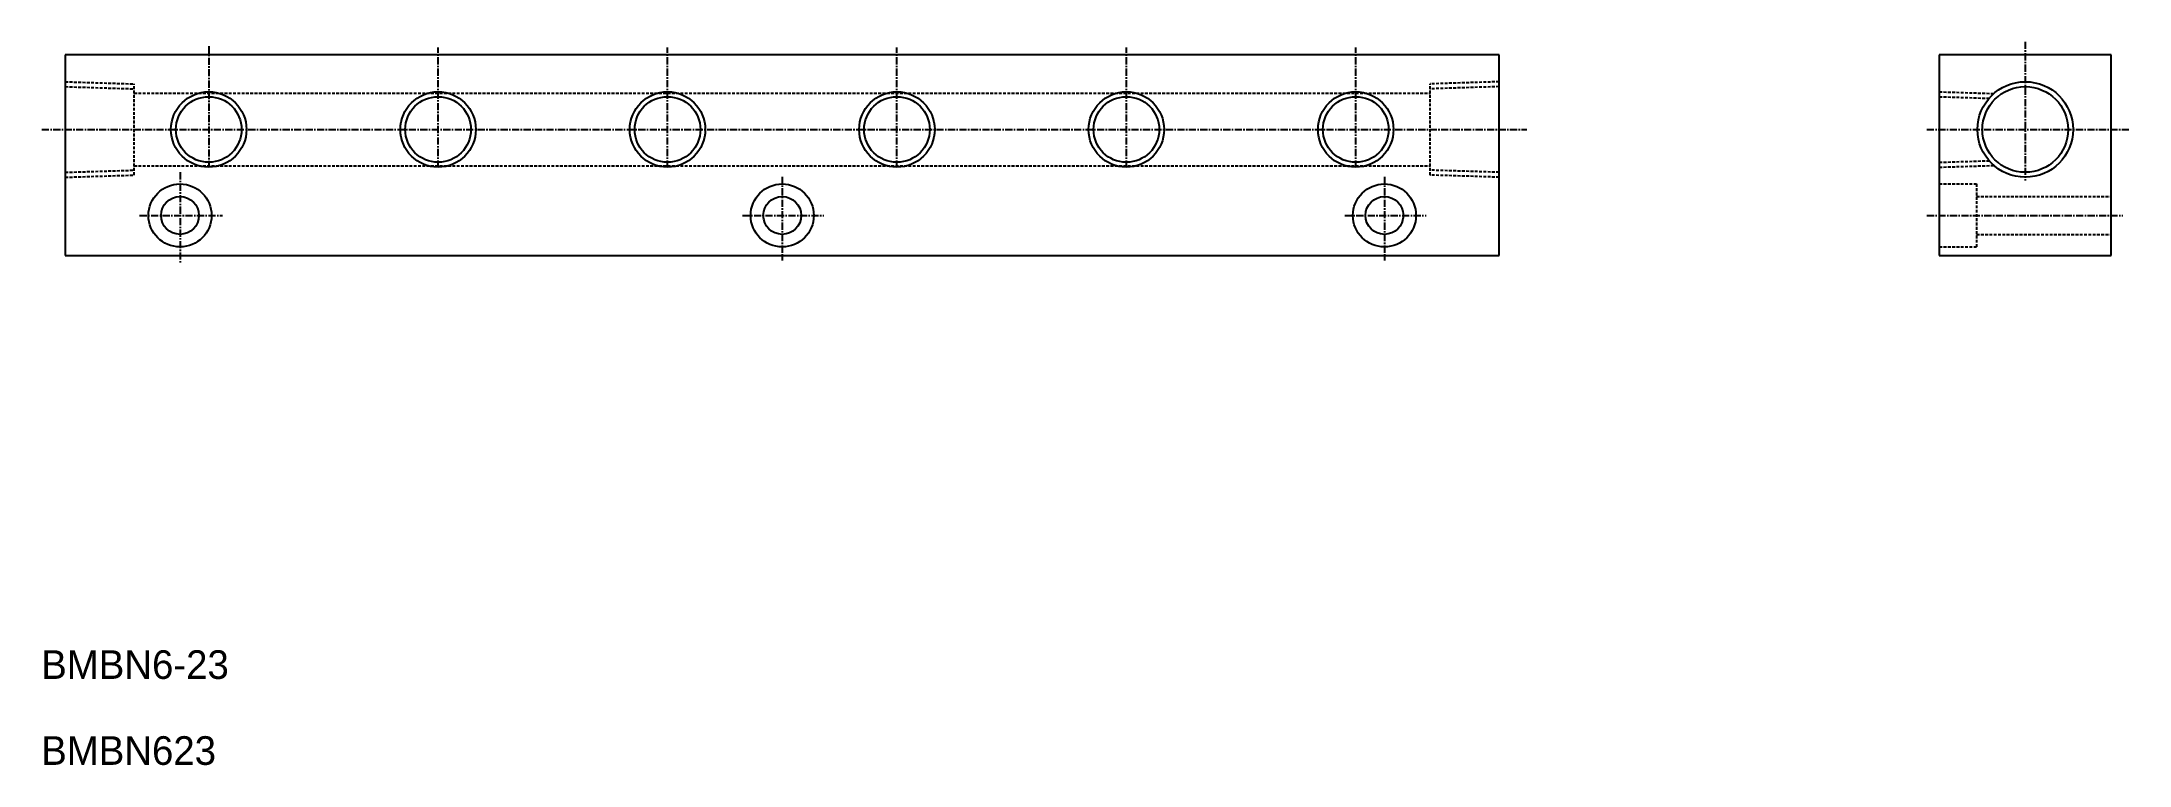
# Model space of a CAD drawing. Extents: x 1721 to 2225, y 4854 to 8412.
# Drawn here: x 1861.3 to 2225.3, y 8286.2 to 8412.4 of the extents above.
import ezdxf

# ---------------------------------------------------------------- set-up
doc = ezdxf.new("R2010")
doc.units = 0
doc.linetypes.add('CENTER', pattern=[2, 1.25, -0.25, 0.25, -0.25])
doc.linetypes.add('DASHED', pattern=[0.75, 0.5, -0.25])
doc.layers.get('0').update_dxf_attribs({"linetype": 'CONTINUOUS'})
doc.layers.add('CENTER', color=1, linetype='CENTER')

msp = doc.modelspace()

# ---------------------------------------------------------------- linework, layer by layer
at = {"color": 7, "linetype": 'CONTINUOUS'}
for p, q in [((2115.409, 8410.106), (1865.409, 8410.106)), ((1865.409, 8410.106), (1865.409, 8375.106)), ((2115.409, 8375.106), (2115.409, 8410.106)), ((2192.148, 8410.106), (2192.148, 8375.106)), ((2222.148, 8410.106), (2192.148, 8410.106)), ((2222.148, 8375.106), (2222.148, 8410.106)), ((1865.409, 8375.106), (2115.409, 8375.106)), ((2192.148, 8375.106), (2222.148, 8375.106))]:
    msp.add_line(p, q, dxfattribs=at)
at = {"color": 3, "linetype": 'DASHED'}
for p, q in [((1865.409, 8405.437), (1877.409, 8405.06)), ((1865.409, 8404.581), (1877.409, 8404.204)), ((1877.409, 8389.152), (1877.409, 8405.06)), ((2115.409, 8405.437), (2103.409, 8405.06)), ((2103.409, 8389.152), (2103.409, 8405.06)), ((2115.409, 8404.581), (2103.409, 8404.204)), ((1877.409, 8403.456), (2103.409, 8403.456)), ((2192.148, 8403.685), (2201.672, 8403.385)), ((2192.148, 8402.829), (2200.846, 8402.555)), ((1865.409, 8389.631), (1877.409, 8390.008)), ((1877.409, 8390.756), (2103.409, 8390.756)), ((2115.409, 8389.631), (2103.409, 8390.008)), ((2192.148, 8391.384), (2200.846, 8391.657)), ((2192.148, 8390.528), (2201.672, 8390.827)), ((1865.409, 8388.775), (1877.409, 8389.152)), ((2115.409, 8388.775), (2103.409, 8389.152)), ((2192.148, 8387.606), (2198.648, 8387.606)), ((2198.648, 8387.606), (2198.648, 8376.606)), ((2198.648, 8385.406), (2222.148, 8385.406)), ((2198.648, 8378.806), (2222.148, 8378.806)), ((2192.148, 8376.606), (2198.648, 8376.606))]:
    msp.add_line(p, q, dxfattribs=at)
for p, q in [((1933.909, 8403.456), (1933.909, 8403.456)), ((1990.409, 8403.456), (1990.41, 8403.456))]:
    msp.add_line(p, q)
at = {"color": 3, "linetype": 'CONTINUOUS'}
for centre, radius in [((2207.148, 8397.106), 8.331), ((1890.409, 8397.106), 6.579), ((1930.409, 8397.106), 6.579), ((1970.409, 8397.106), 6.579), ((2010.409, 8397.106), 6.579), ((2050.409, 8397.106), 6.579), ((2090.409, 8397.106), 6.579)]:
    msp.add_circle(centre, radius, dxfattribs=at)
at = {"color": 7, "linetype": 'CONTINUOUS'}
for centre, radius in [((2207.148, 8397.106), 7.475), ((1890.409, 8397.106), 5.723), ((1930.409, 8397.106), 5.723), ((1970.409, 8397.106), 5.723), ((2010.409, 8397.106), 5.723), ((2050.409, 8397.106), 5.723), ((2090.409, 8397.106), 5.723), ((1885.409, 8382.106), 5.5), ((1990.409, 8382.106), 5.5), ((2095.409, 8382.106), 5.5), ((1885.409, 8382.106), 3.3), ((1990.409, 8382.106), 3.3), ((2095.409, 8382.106), 3.3)]:
    msp.add_circle(centre, radius, dxfattribs=at)
at = {"layer": 'CENTER', "color": 1, "linetype": 'CENTER'}
for p, q in [((1890.409, 8411.638), (1890.409, 8390.472)), ((2207.148, 8412.423), (2207.148, 8388.192)), ((1930.409, 8390.472), (1930.409, 8411.392)), ((1970.409, 8390.472), (1970.409, 8411.392)), ((2010.409, 8390.472), (2010.409, 8411.392)), ((2050.409, 8390.472), (2050.409, 8411.392)), ((2090.409, 8390.472), (2090.409, 8411.392)), ((1861.299, 8397.106), (2120.242, 8397.106)), ((2189.974, 8397.106), (2225.273, 8397.106)), ((1885.409, 8389.645), (1885.409, 8373.873)), ((1990.409, 8388.858), (1990.409, 8374.241)), ((2095.409, 8388.858), (2095.409, 8374.241)), ((1878.359, 8382.106), (1892.794, 8382.106)), ((1983.487, 8382.106), (1997.66, 8382.106)), ((2088.487, 8382.106), (2102.66, 8382.106)), ((2190, 8382.106), (2224.129, 8382.106))]:
    msp.add_line(p, q, dxfattribs=at)

# ---------------------------------------------------------------- texts
at = {"color": 7, "linetype": 'CONTINUOUS'}
for s, p in [('BMBN6-23', (1861.209, 8301.227)), ('BMBN623', (1861.209, 8286.227))]:
    msp.add_text(s, height=5, dxfattribs=at).set_placement(p)

doc.saveas('drawing.dxf')
